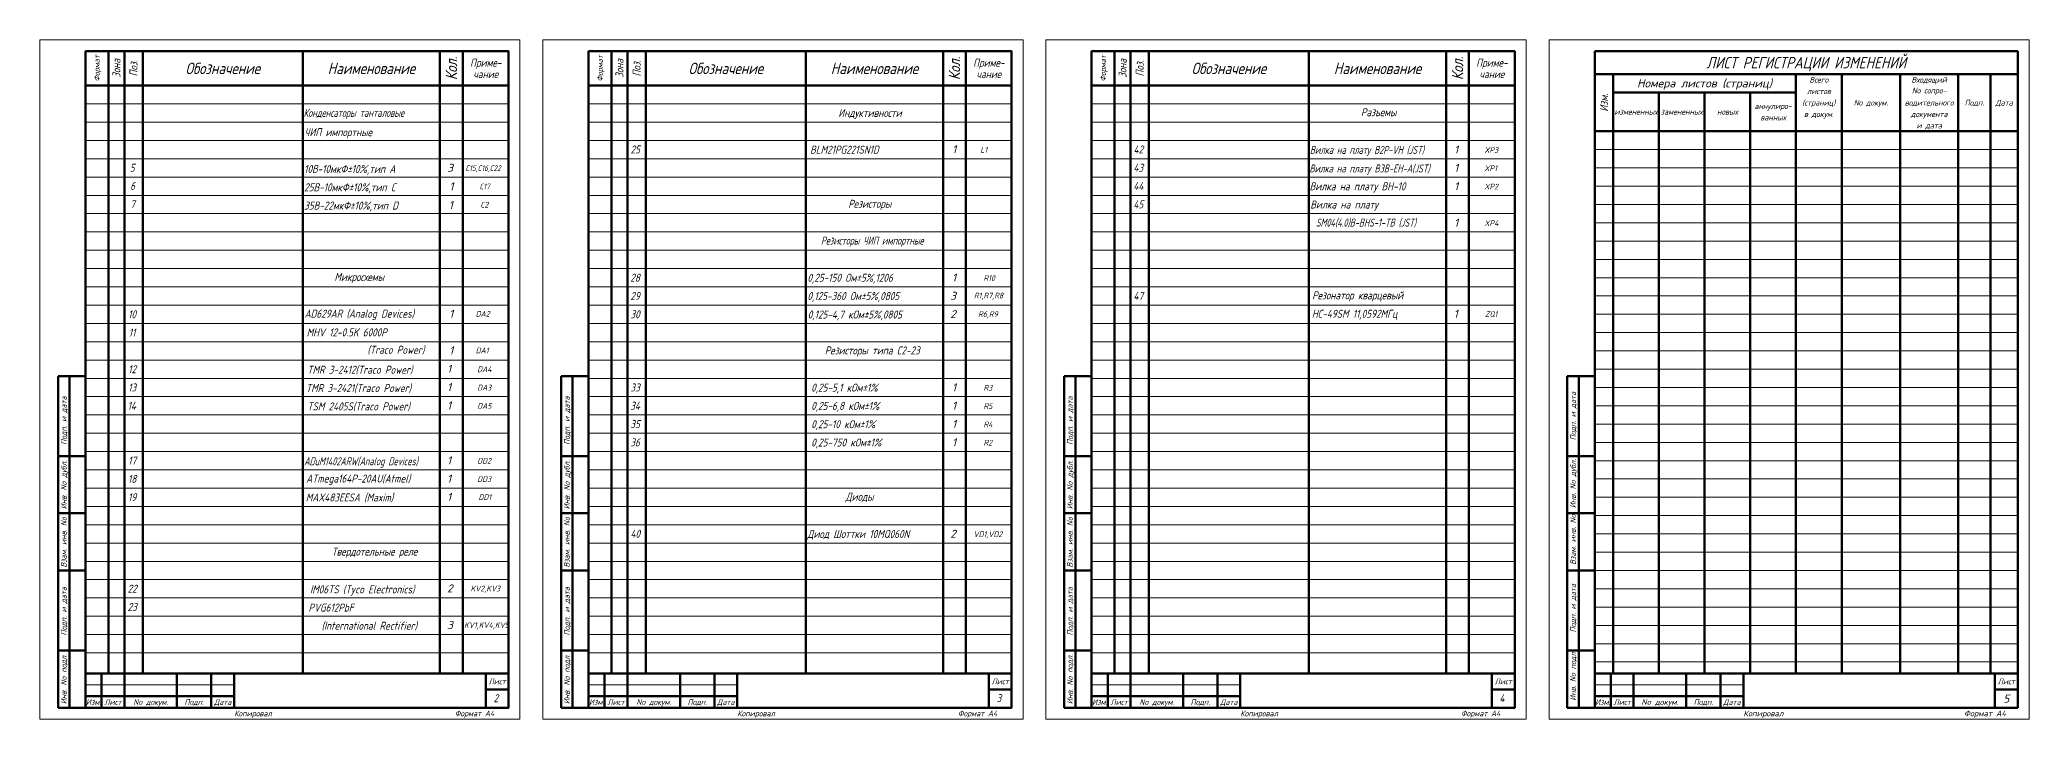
# Model space of a CAD drawing. Header units: millimetres. Extents: x 654 to 2190, y 1727 to 2024.
# Drawn here: x 1320 to 2190, y 1727 to 2024 of the extents above; entities that cross this region are included whole.
import ezdxf
from ezdxf.enums import TextEntityAlignment as Align

# ---------------------------------------------------------------- set-up
doc = ezdxf.new("R2010")
doc.units = ezdxf.units.MM
for name, color, linetype, lineweight in [('OSN25', 2, 'Continuous', 20), ('OSN50', 3, 'Continuous', 50), ('TEXT', 1, 'Continuous', 30)]:
    doc.layers.add(name, color=color, linetype=linetype, lineweight=lineweight)
doc.styles.add('E', font='simplex.shx', dxfattribs={"width": 0.8, "oblique": 15})
doc.styles.add('E1', font='simplex.shx', dxfattribs={"oblique": 15})

msp = doc.modelspace()

# ---------------------------------------------------------------- linework, layer by layer
at = {"layer": 'OSN25'}
for p, q in [((1340.4, 1996.48), (1525.4, 1996.48)), ((1560.4, 1996.48), (1745.4, 1996.48)), ((1780.4, 1996.48), (1965.4, 1996.48)), ((1340.4, 1988.48), (1525.4, 1988.48)), ((1560.4, 1988.48), (1745.4, 1988.48)), ((1780.4, 1988.48), (1965.4, 1988.48)), ((1340.4, 1980.48), (1525.4, 1980.48)), ((1560.4, 1980.48), (1745.4, 1980.48)), ((1780.4, 1980.48), (1965.4, 1980.48)), ((1340.4, 1972.48), (1525.4, 1972.48)), ((1340.4, 1972.48), (1525.4, 1972.48)), ((1560.4, 1972.48), (1745.4, 1972.48)), ((1560.4, 1972.48), (1745.4, 1972.48)), ((1780.4, 1972.48), (1965.4, 1972.48)), ((1780.4, 1972.48), (1965.4, 1972.48)), ((1340.4, 1964.48), (1525.4, 1964.48)), ((1560.4, 1964.48), (1745.4, 1964.48)), ((1780.4, 1964.48), (1965.4, 1964.48)), ((1340.4, 1956.48), (1525.4, 1956.48)), ((1560.4, 1956.48), (1745.4, 1956.48)), ((1780.4, 1956.48), (1965.4, 1956.48)), ((1340.4, 1948.48), (1525.4, 1948.48)), ((1340.4, 1940.48), (1525.4, 1940.48)), ((1560.4, 1948.48), (1745.4, 1948.48)), ((1560.4, 1940.48), (1745.4, 1940.48)), ((1780.4, 1948.48), (1965.4, 1948.48)), ((1780.4, 1940.48), (1965.4, 1940.48)), ((1340.4, 1932.48), (1525.4, 1932.48)), ((1560.4, 1932.48), (1745.4, 1932.48)), ((1780.4, 1932.48), (1965.4, 1932.48)), ((1340.4, 1924.48), (1525.4, 1924.48)), ((1560.4, 1924.48), (1745.4, 1924.48)), ((1780.4, 1924.48), (1965.4, 1924.48)), ((1340.4, 1916.48), (1525.4, 1916.48)), ((1560.4, 1916.48), (1745.4, 1916.48)), ((1780.4, 1916.48), (1965.4, 1916.48)), ((1340.4, 1908.48), (1525.4, 1908.48)), ((1560.4, 1908.48), (1745.4, 1908.48)), ((1780.4, 1908.48), (1965.4, 1908.48)), ((1340.4, 1900.48), (1525.4, 1900.48)), ((1560.4, 1900.48), (1745.4, 1900.48)), ((1780.4, 1900.48), (1965.4, 1900.48)), ((1340.4, 1892.48), (1525.4, 1892.48)), ((1560.4, 1892.48), (1745.4, 1892.48)), ((1780.4, 1892.48), (1965.4, 1892.48)), ((1340.4, 1884.48), (1525.4, 1884.48)), ((1560.4, 1884.48), (1745.4, 1884.48)), ((1780.4, 1884.48), (1965.4, 1884.48)), ((1340.4, 1876.48), (1525.4, 1876.48)), ((1560.4, 1876.48), (1745.4, 1876.48)), ((1780.4, 1876.48), (1965.4, 1876.48)), ((1340.4, 1868.48), (1525.4, 1868.48)), ((1560.4, 1868.48), (1745.4, 1868.48)), ((1780.4, 1868.48), (1965.4, 1868.48)), ((1340.4, 1860.48), (1525.4, 1860.48)), ((1560.4, 1860.48), (1745.4, 1860.48)), ((1780.4, 1860.48), (1965.4, 1860.48)), ((1340.4, 1852.48), (1525.4, 1852.48)), ((1340.4, 1844.48), (1525.4, 1844.48)), ((1560.4, 1852.48), (1745.4, 1852.48)), ((1560.4, 1844.48), (1745.4, 1844.48)), ((1780.4, 1852.48), (1965.4, 1852.48)), ((1780.4, 1844.48), (1965.4, 1844.48)), ((1340.4, 1836.48), (1525.4, 1836.48)), ((1560.4, 1836.48), (1745.4, 1836.48)), ((1780.4, 1836.48), (1965.4, 1836.48)), ((1340.4, 1828.48), (1525.4, 1828.48)), ((1560.4, 1828.48), (1745.4, 1828.48)), ((1780.4, 1828.48), (1965.4, 1828.48)), ((1340.4, 1820.48), (1525.4, 1820.48)), ((1560.4, 1820.48), (1745.4, 1820.48)), ((1780.4, 1820.48), (1965.4, 1820.48)), ((1340.4, 1812.48), (1525.4, 1812.48)), ((1560.4, 1812.48), (1745.4, 1812.48)), ((1780.4, 1812.48), (1965.4, 1812.48)), ((1340.4, 1804.48), (1525.4, 1804.48)), ((1560.4, 1804.48), (1745.4, 1804.48)), ((1780.4, 1804.48), (1965.4, 1804.48)), ((1340.4, 1796.48), (1525.4, 1796.48)), ((1560.4, 1796.48), (1745.4, 1796.48)), ((1780.4, 1796.48), (1965.4, 1796.48)), ((1340.4, 1788.48), (1525.4, 1788.48)), ((1560.4, 1788.48), (1745.4, 1788.48)), ((1780.4, 1788.48), (1965.4, 1788.48)), ((1340.4, 1780.48), (1525.4, 1780.48)), ((1560.4, 1780.48), (1745.4, 1780.48)), ((1780.4, 1780.48), (1965.4, 1780.48)), ((1340.4, 1772.48), (1525.4, 1772.48)), ((1560.4, 1772.48), (1745.4, 1772.48)), ((1780.4, 1772.48), (1965.4, 1772.48)), ((1340.4, 1764.48), (1525.4, 1764.48)), ((1560.4, 1764.48), (1745.4, 1764.48)), ((1780.4, 1764.48), (1965.4, 1764.48)), ((1340.4, 1756.48), (1525.4, 1756.48)), ((1560.4, 1756.48), (1745.4, 1756.48)), ((1780.4, 1756.48), (1965.4, 1756.48)), ((1340.4, 1742.48), (1405.4, 1742.48)), ((1560.4, 1742.48), (1625.4, 1742.48)), ((1780.4, 1742.48), (1845.4, 1742.48)), ((2000.4, 1742.48), (2065.4, 1742.48))]:
    msp.add_line(p, q, dxfattribs=at)
at = {"layer": 'OSN25', "linetype": 'Continuous'}
for p, q in [((2000.4, 1976.48), (2185.4, 1976.48)), ((2000.4, 1968.48), (2185.4, 1968.48)), ((2000.4, 1960.48), (2185.4, 1960.48)), ((2000.4, 1952.48), (2185.4, 1952.48)), ((2000.4, 1944.48), (2185.4, 1944.48)), ((2000.4, 1936.48), (2185.4, 1936.48)), ((2000.4, 1928.48), (2185.4, 1928.48)), ((2000.4, 1920.48), (2185.4, 1920.48)), ((2000.4, 1912.48), (2185.4, 1912.48)), ((2000.4, 1904.48), (2185.4, 1904.48)), ((2000.4, 1896.48), (2185.4, 1896.48)), ((2000.4, 1888.48), (2185.4, 1888.48)), ((2000.4, 1880.48), (2185.4, 1880.48)), ((2000.4, 1872.48), (2185.4, 1872.48)), ((2000.4, 1864.48), (2185.4, 1864.48)), ((2000.4, 1856.48), (2185.4, 1856.48)), ((2000.4, 1848.48), (2185.4, 1848.48)), ((2000.4, 1840.48), (2185.4, 1840.48)), ((2000.4, 1832.48), (2185.4, 1832.48)), ((2000.4, 1824.48), (2185.4, 1824.48)), ((2000.4, 1816.48), (2185.4, 1816.48)), ((2000.4, 1808.48), (2185.4, 1808.48)), ((2000.4, 1800.48), (2185.4, 1800.48)), ((2000.4, 1792.48), (2185.4, 1792.48)), ((2000.4, 1784.48), (2185.4, 1784.48)), ((2000.4, 1776.48), (2185.4, 1776.48)), ((2000.4, 1768.48), (2185.4, 1768.48)), ((2000.4, 1760.48), (2185.4, 1760.48)), ((2000.4, 1752.48), (2185.4, 1752.48))]:
    msp.add_line(p, q, dxfattribs=at)
at = {"layer": 'OSN25'}
for points in [[(1320.4, 1727.48), (1530.4, 1727.48), (1530.4, 2024.48), (1320.4, 2024.48)], [(1540.4, 1727.48), (1750.4, 1727.48), (1750.4, 2024.48), (1540.4, 2024.48)], [(1760.4, 1727.48), (1970.4, 1727.48), (1970.4, 2024.48), (1760.4, 2024.48)], [(1980.4, 1727.48), (2190.4, 1727.48), (2190.4, 2024.48), (1980.4, 2024.48)]]:
    msp.add_lwpolyline(points, close=True, dxfattribs=at)
at = {"layer": 'OSN50'}
for p, q in [((1350.4, 2019.48), (1350.4, 1747.48)), ((1357.4, 2019.48), (1357.4, 1747.48)), ((1365.4, 2019.48), (1365.4, 1747.48)), ((1435.4, 2019.48), (1435.4, 1747.48)), ((1495.4, 2019.48), (1495.4, 1747.48)), ((1505.4, 2019.48), (1505.4, 1747.48)), ((1570.4, 2019.48), (1570.4, 1747.48)), ((1577.4, 2019.48), (1577.4, 1747.48)), ((1585.4, 2019.48), (1585.4, 1747.48)), ((1655.4, 2019.48), (1655.4, 1747.48)), ((1715.4, 2019.48), (1715.4, 1747.48)), ((1725.4, 2019.48), (1725.4, 1747.48)), ((1790.4, 2019.48), (1790.4, 1747.48)), ((1797.4, 2019.48), (1797.4, 1747.48)), ((1805.4, 2019.48), (1805.4, 1747.48)), ((1875.4, 2019.48), (1875.4, 1747.48)), ((1935.4, 2019.48), (1935.4, 1747.48)), ((1945.4, 2019.48), (1945.4, 1747.48)), ((1340.4, 2004.48), (1525.4, 2004.48)), ((1560.4, 2004.48), (1745.4, 2004.48)), ((1780.4, 2004.48), (1965.4, 2004.48)), ((1333.4, 1732.48), (1333.4, 1877.48)), ((1553.4, 1732.48), (1553.4, 1877.48)), ((1773.4, 1732.48), (1773.4, 1877.48)), ((1988.4, 1877.48), (1988.4, 1732.48)), ((2000.4, 1877.48), (1988.4, 1877.48)), ((1993.4, 1877.48), (1993.4, 1732.48)), ((2000.4, 1842.48), (1988.4, 1842.48)), ((2000.4, 1817.48), (1988.4, 1817.48)), ((2000.4, 1792.48), (1988.4, 1792.48)), ((2000.4, 1757.48), (1988.4, 1757.48)), ((1340.4, 1747.48), (1525.4, 1747.48)), ((1347.4, 1747.48), (1347.4, 1732.48)), ((1357.4, 1747.48), (1357.4, 1732.48)), ((1380.4, 1747.48), (1380.4, 1732.48)), ((1395.4, 1747.48), (1395.4, 1732.48)), ((1405.4, 1747.48), (1405.4, 1732.48)), ((1515.4, 1747.48), (1515.4, 1732.48)), ((1515.4, 1740.48), (1525.4, 1740.48)), ((1560.4, 1747.48), (1745.4, 1747.48)), ((1567.4, 1747.48), (1567.4, 1732.48)), ((1577.4, 1747.48), (1577.4, 1732.48)), ((1600.4, 1747.48), (1600.4, 1732.48)), ((1615.4, 1747.48), (1615.4, 1732.48)), ((1625.4, 1747.48), (1625.4, 1732.48)), ((1735.4, 1747.48), (1735.4, 1732.48)), ((1735.4, 1740.48), (1745.4, 1740.48)), ((1780.4, 1747.48), (1965.4, 1747.48)), ((1787.4, 1747.48), (1787.4, 1732.48)), ((1797.4, 1747.48), (1797.4, 1732.48)), ((1820.4, 1747.48), (1820.4, 1732.48)), ((1835.4, 1747.48), (1835.4, 1732.48)), ((1845.4, 1747.48), (1845.4, 1732.48)), ((1955.4, 1747.48), (1955.4, 1732.48)), ((1955.4, 1740.48), (1965.4, 1740.48)), ((2185.4, 1747.48), (2000.4, 1747.48)), ((2007.4, 1747.48), (2007.4, 1732.48)), ((2017.4, 1747.48), (2017.4, 1732.48)), ((2040.4, 1747.48), (2040.4, 1732.48)), ((2055.4, 1747.48), (2055.4, 1732.48)), ((2065.4, 1747.48), (2065.4, 1732.48)), ((2175.4, 1747.48), (2175.4, 1732.48)), ((2175.4, 1740.48), (2185.4, 1740.48)), ((1340.4, 1737.48), (1405.4, 1737.48)), ((1560.4, 1737.48), (1625.4, 1737.48)), ((1780.4, 1737.48), (1845.4, 1737.48)), ((2000.4, 1737.48), (2065.4, 1737.48))]:
    msp.add_line(p, q, dxfattribs=at)
at = {"layer": 'OSN50', "linetype": 'Continuous'}
for p, q in [((2000.4, 2019.48), (2000.4, 1732.48)), ((2000.4, 2019.48), (2185.4, 2019.48)), ((2185.4, 1732.48), (2185.4, 2019.48)), ((2000.4, 2009.48), (2185.4, 2009.48)), ((2008.4, 1747.48), (2008.4, 2009.48)), ((2008.4, 2001.48), (2088.4, 2001.48)), ((2028.4, 1747.48), (2028.4, 2001.48)), ((2048.4, 1747.48), (2048.4, 2001.48)), ((2068.4, 1747.48), (2068.4, 2001.48)), ((2088.4, 1747.48), (2088.4, 2009.48)), ((2108.4, 1747.48), (2108.4, 2009.48)), ((2133.9, 1747.48), (2133.9, 2009.48)), ((2159.4, 1747.48), (2159.4, 2009.48)), ((2173.4, 1747.48), (2173.4, 2009.48)), ((2000.4, 1984.48), (2185.4, 1984.48)), ((1988.4, 1732.48), (2185.4, 1732.48))]:
    msp.add_line(p, q, dxfattribs=at)
at = {"layer": 'OSN50'}
for points in [[(1340.4, 1732.48), (1525.4, 1732.48), (1525.4, 2019.48), (1340.4, 2019.48)], [(1560.4, 1732.48), (1745.4, 1732.48), (1745.4, 2019.48), (1560.4, 2019.48)], [(1780.4, 1732.48), (1965.4, 1732.48), (1965.4, 2019.48), (1780.4, 2019.48)]]:
    msp.add_lwpolyline(points, close=True, dxfattribs=at)
for points in [[(1340.4, 1877.48), (1328.4, 1877.48)], [(1328.4, 1732.48), (1328.4, 1877.48)], [(1560.4, 1877.48), (1548.4, 1877.48)], [(1548.4, 1732.48), (1548.4, 1877.48)], [(1780.4, 1877.48), (1768.4, 1877.48)], [(1768.4, 1732.48), (1768.4, 1877.48)], [(1340.4, 1842.48), (1328.4, 1842.48)], [(1560.4, 1842.48), (1548.4, 1842.48)], [(1780.4, 1842.48), (1768.4, 1842.48)], [(1340.4, 1817.48), (1328.4, 1817.48)], [(1560.4, 1817.48), (1548.4, 1817.48)], [(1780.4, 1817.48), (1768.4, 1817.48)], [(1340.4, 1792.48), (1328.4, 1792.48)], [(1560.4, 1792.48), (1548.4, 1792.48)], [(1780.4, 1792.48), (1768.4, 1792.48)], [(1340.4, 1757.48), (1328.4, 1757.48)], [(1560.4, 1757.48), (1548.4, 1757.48)], [(1780.4, 1757.48), (1768.4, 1757.48)], [(1340.4, 1732.48), (1328.4, 1732.48)], [(1560.4, 1732.48), (1548.4, 1732.48)], [(1780.4, 1732.48), (1768.4, 1732.48)]]:
    msp.add_lwpolyline(points, dxfattribs=at)

# ---------------------------------------------------------------- texts
at = {"layer": 'TEXT', "style": 'E', "oblique": 15}
for s, height, width, p in [('ЛИСТ РЕГИСТРАЦИИ ИЗМЕНЕНИЙ', 5, 0.8, (2092.9, 2014.48)), ('Обозначение', 5, 0.8, (1400.4, 2011.98)), ('Наименование', 5, 0.8, (1465.4, 2011.98)), ('Приме-', 3.5, 0.8, (1515.4, 2014.48)), ('чание', 3.5, 0.8, (1515.4, 2009.48)), ('Обозначение', 5, 0.8, (1620.4, 2011.98)), ('Наименование', 5, 0.8, (1685.4, 2011.98)), ('Приме-', 3.5, 0.8, (1735.4, 2014.48)), ('чание', 3.5, 0.8, (1735.4, 2009.48)), ('Обозначение', 5, 0.8, (1840.4, 2011.98)), ('Наименование', 5, 0.8, (1905.4, 2011.98)), ('Приме-', 3.5, 0.8, (1955.4, 2014.48)), ('чание', 3.5, 0.8, (1955.4, 2009.48)), ('листов', 2.5, 0.8, (2098.4, 2001.98)), ('Всего', 2.5, 0.8, (2098.4, 2006.98)), ('Входящий', 2.5, 0.8, (2146.65, 2006.98)), ('Nо сопро-', 2.5, 0.8, (2146.65, 2002.3)), ('Индуктивности', 3.5, 0.8, (1683.45, 1992.51)), ('измененных', 2.5, 0.8, (2018.4, 1992.98)), ('замененных', 2.5, 0.8, (2038.4, 1992.98)), ('новых', 2.5, 0.8, (2058.4, 1992.98)), ('аннулиро-', 2.5, 0.8, (2078.4, 1995.48)), ('(страниц)', 2.5, 0.8, (2098.4, 1996.98)), ('в докум.', 2.5, 0.8, (2098.4, 1991.98)), ('Nо докум.', 2.5, 0.8, (2121.15, 1996.98)), ('водительного', 2.5, 0.8, (2146.65, 1996.98)), ('документа', 2.5, 0.8, (2146.65, 1991.98)), ('Подп.', 2.5, 0.8, (2166.4, 1996.98)), ('Дата', 2.5, 0.8, (2179.4, 1996.98)), ('ванных', 2.5, 0.8, (2078.4, 1990.48)), ('и дата', 2.5, 0.8, (2146.65, 1986.98)), ('25', 3.5, 0.8, (1580.79, 1976.53)), ('42', 3.5, 0.8, (1800.79, 1976.53)), ('5', 3.5, 0.8, (1360.79, 1968.53)), ('43', 3.5, 0.8, (1800.79, 1968.53)), ('6', 3.5, 0.8, (1360.98, 1960.62)), ('44', 3.5, 0.8, (1800.79, 1960.53)), ('7', 3.5, 0.8, (1360.98, 1952.62)), ('Резисторы', 3.5, 0.8, (1683.36, 1952.77)), ('45', 3.5, 0.8, (1800.79, 1952.53)), ('Резисторы ЧИП импортные', 3.5, 0.7, (1684.43, 1936.69)), ('Микросхемы', 3.5, 0.8, (1460.1, 1920.79)), ('28', 3.5, 0.8, (1580.73, 1920.48)), ('29', 3.5, 0.8, (1580.73, 1912.48)), ('47', 3.5, 0.8, (1800.79, 1912.53)), ('10', 3.5, 0.8, (1360.73, 1904.48)), ('30', 3.5, 0.8, (1580.73, 1904.48)), ('11', 3.5, 0.8, (1360.73, 1896.48)), ('Резисторы типа С2-23', 3.5, 0.8, (1684.43, 1888.69)), ('12', 3.5, 0.8, (1360.78, 1880.48)), ('13', 3.5, 0.8, (1360.78, 1872.48)), ('33', 3.5, 0.8, (1580.73, 1872.48)), ('14', 3.5, 0.8, (1360.61, 1864.48)), ('34', 3.5, 0.8, (1580.73, 1864.48)), ('35', 3.5, 0.8, (1580.73, 1856.48)), ('36', 3.5, 0.8, (1580.73, 1848.48)), ('17', 3.5, 0.8, (1360.79, 1840.53)), ('18', 3.5, 0.8, (1360.79, 1832.53)), ('19', 3.5, 0.8, (1360.79, 1824.53)), ('Диоды', 3.5, 0.8, (1678.91, 1824.73)), ('40', 3.5, 0.8, (1580.79, 1808.53)), ('Твердотельные реле', 3.5, 0.8, (1466.79, 1800.74)), ('22', 3.5, 0.8, (1360.79, 1784.53)), ('23', 3.5, 0.8, (1360.79, 1776.53)), ('Лист', 2.5, 0.8, (1520.4, 1743.98)), ('Лист', 2.5, 0.8, (1740.4, 1743.98)), ('Лист', 2.5, 0.8, (1960.4, 1743.98)), ('Лист', 2.5, 0.8, (2180.4, 1743.98)), ('Изм.', 2.5, 0.8, (1343.9, 1734.98)), ('Лист', 2.5, 0.8, (1352.4, 1734.98)), ('No докум.', 2.5, 0.8, (1368.9, 1734.98)), ('Подп.', 2.5, 0.8, (1387.9, 1734.98)), ('Дата', 2.5, 0.8, (1400.4, 1734.98)), ('2', 3.5, 0.8, (1519.82, 1736.66)), ('Изм.', 2.5, 0.8, (1563.9, 1734.98)), ('Лист', 2.5, 0.8, (1572.4, 1734.98)), ('No докум.', 2.5, 0.8, (1588.9, 1734.98)), ('Подп.', 2.5, 0.8, (1607.9, 1734.98)), ('Дата', 2.5, 0.8, (1620.4, 1734.98)), ('3', 3.5, 0.8, (1739.82, 1736.66)), ('Изм.', 2.5, 0.8, (1783.9, 1734.98)), ('Лист', 2.5, 0.8, (1792.4, 1734.98)), ('No докум.', 2.5, 0.8, (1808.9, 1734.98)), ('Подп.', 2.5, 0.8, (1827.9, 1734.98)), ('Дата', 2.5, 0.8, (1840.4, 1734.98)), ('4', 3.5, 0.8, (1959.82, 1736.66)), ('Изм.', 2.5, 0.8, (2003.9, 1734.98)), ('Лист', 2.5, 0.8, (2012.4, 1734.98)), ('Подп.', 2.5, 0.8, (2047.9, 1734.98)), ('Дата', 2.5, 0.8, (2060.4, 1734.98))]:
    msp.add_text(s, height=height, dxfattribs=dict(at, width=width)).set_placement(p, align=Align.MIDDLE_CENTER)
at = {"layer": 'TEXT', "style": 'E', "oblique": 15, "width": 0.8}
for s, height, p in [('Формат', 2.5, (1345.4, 2011.98)), ('Зона', 3.5, (1353.9, 2011.98)), ('Поз.', 3.5, (1361.4, 2011.98)), ('Кол.', 5, (1500.4, 2011.98)), ('Формат', 2.5, (1565.4, 2011.98)), ('Зона', 3.5, (1573.9, 2011.98)), ('Поз.', 3.5, (1581.4, 2011.98)), ('Кол.', 5, (1720.4, 2011.98)), ('Формат', 2.5, (1785.4, 2011.98)), ('Зона', 3.5, (1793.9, 2011.98)), ('Поз.', 3.5, (1801.4, 2011.98)), ('Кол.', 5, (1940.4, 2011.98)), ('Изм.', 3.6, (2004.4, 1996.98)), ('Подп. и дата', 2.5, (1330.9, 1857.98)), ('Подп. и дата', 2.5, (1550.9, 1857.98)), ('Подп. и дата', 2.5, (1770.9, 1857.98)), ('Подп. и дата', 2.5, (1990.9, 1859.98)), ('Инв. No дубл.', 2.5, (1330.9, 1829.97)), ('Инв. No дубл.', 2.5, (1550.9, 1829.97)), ('Инв. No дубл.', 2.5, (1770.9, 1829.97)), ('Инв. No дубл.', 2.5, (1990.9, 1830.48)), ('Взам. инв. No', 2.5, (1330.9, 1804.8)), ('Взам. инв. No', 2.5, (1550.9, 1804.8)), ('Взам. инв. No', 2.5, (1770.9, 1804.8)), ('Взам. инв. No', 2.5, (1990.9, 1805.98)), ('Подп. и дата', 2.5, (1330.9, 1774.64)), ('Подп. и дата', 2.5, (1550.9, 1774.64)), ('Подп. и дата', 2.5, (1770.9, 1774.64)), ('Подп. и дата', 2.5, (1990.9, 1775.98)), ('Инв. No подл.', 2.5, (1330.9, 1744.97)), ('Инв. No подл.', 2.5, (1550.9, 1744.97)), ('Инв. No подл.', 2.5, (1770.9, 1744.97)), ('Инв. No подл.', 2.5, (1990.9, 1746.48))]:
    msp.add_text(s, height=height, rotation=90, dxfattribs=at).set_placement(p, align=Align.MIDDLE_CENTER)
at = {"layer": 'TEXT', "style": 'E', "oblique": 15}
for s, height, p in [('Номера листов (страниц)', 3.6, (2048.4, 2005.48)), ('No докум.', 2.5, (2028.9, 1734.98)), ('5', 3.5, (2180.4, 1736.48))]:
    msp.add_text(s, height=height, dxfattribs=at).set_placement(p, align=Align.MIDDLE_CENTER)
at = {"layer": 'TEXT', "lineweight": 30, "style": 'E1', "oblique": 15}
for s, width, p in [('Конденсаторы танталовые', 0.73, (1435.75, 1990.79)), ('ЧИП импортные', 0.8, (1436.2, 1982.34)), ('10В-10мкФ±10%%%,тип А', 0.8, (1435.99, 1966.25)), ('25В-10мкФ±10%%%,тип C', 0.8, (1435.99, 1958.25)), ('35В-22мкФ±10%%%,тип D', 0.8, (1435.99, 1950.25))]:
    msp.add_text(s, height=3.5, dxfattribs=dict(at, width=width)).set_placement(p)
at = {"layer": 'TEXT', "style": 'E1', "oblique": 15}
for s, height, width, p in [('Разъемы', 3.5, 0.8, (1898.15, 1991.07)), ('BLM21PG221SN1D', 3.5, 0.8, (1657.25, 1974.68)), ('L1', 2.5, 0.8, (1731.68, 1975.18)), ('Вилка на плату B2P-VH (JST)', 3.5, 0.67, (1875.82, 1974.59)), ('XP3', 2.5, 0.8, (1952.1, 1975.04)), ('C15,C16,С22', 2.5, 0.75, (1506.5, 1967.12)), ('Вилка на плату B3B-EH-A(JST)', 3.5, 0.65, (1875.65, 1966.48)), ('XP1', 2.5, 0.8, (1952.1, 1967.04)), ('C17', 2.5, 0.75, (1512.69, 1959.12)), ('Вилка на плату ВН-10', 3.5, 0.8, (1875.7, 1958.67)), ('XP2', 2.5, 0.8, (1952.1, 1959.04)), ('C2', 2.5, 0.8, (1513.05, 1951.13)), ('Вилка на плату', 3.5, 0.8, (1876, 1950.72)), ('SM04(4.0)B-BHS-1-TB (JST)', 3.5, 0.7, (1878.43, 1942.8)), ('XP4', 2.5, 0.8, (1952.1, 1943.04)), ('0,25-150 Ом±5%%%,1206', 3.5, 0.8, (1656.09, 1918.7)), ('0,125-360 Ом±5%%%,0805', 3.5, 0.8, (1656.09, 1910.7)), ('R10', 2.5, 0.8, (1733.07, 1919.09)), ('Резонатор кварцевый', 3.5, 0.8, (1876.82, 1911.01)), ('AD629AR (Analog Devices)', 3.5, 0.8, (1436.21, 1903.01)), ('DA2', 2.5, 0.8, (1511.03, 1903.43)), ('0,125-4,7 кОм±5%,0805', 3.5, 0.8, (1656.24, 1902.63)), ('R1,R7,R8', 2.5, 0.8, (1728.92, 1911.43)), ('R6,R9', 2.5, 0.8, (1730.73, 1903.34)), ('ZQ1', 2.5, 0.8, (1952.39, 1903.35)), ('MHV 12-0.5K 6000P', 3.5, 0.8, (1437.09, 1894.83)), ('(Traco Power)', 3.5, 0.8, (1463.65, 1887.2)), ('DA1', 2.5, 0.8, (1511.03, 1887.43)), ('TMR 3-2412(Traco Power)', 3.5, 0.8, (1437.37, 1878.48)), ('DA4', 2.5, 0.8, (1511.68, 1879.18)), ('TMR 3-2421(Traco Power)', 3.5, 0.8, (1436.76, 1870.48)), ('DA3', 2.5, 0.8, (1511.68, 1871.18)), ('0,25-5,1 кОм±1%%%', 3.5, 0.8, (1657.73, 1870.68)), ('R3', 2.5, 0.8, (1733.07, 1871.09)), ('TSM 2405S(Traco Power)', 3.5, 0.8, (1437.37, 1862.48)), ('DA5', 2.5, 0.8, (1511.68, 1863.18)), ('0,25-6,8 кОм±1%%%', 3.5, 0.8, (1657.73, 1862.68)), ('R5', 2.5, 0.8, (1733.07, 1863.09)), ('0,25-10 кОм±1%%%', 3.5, 0.8, (1657.73, 1854.68)), ('R4', 2.5, 0.8, (1733.07, 1855.09)), ('0,25-750 кОм±1%%%', 3.5, 0.8, (1657.73, 1846.68)), ('R2', 2.5, 0.8, (1733.07, 1847.09)), ('ADuM1402ARW(Analog Devices)', 3.5, 0.7, (1436, 1838.48)), ('DD2', 2.5, 0.8, (1511.68, 1839.18)), ('ATmega164P-20AU(Atmel)', 3.5, 0.8, (1436.87, 1830.92)), ('DD3', 2.5, 0.8, (1511.68, 1831.18)), ('MAX483EESA (Maxim)', 3.5, 0.8, (1436.71, 1822.65)), ('DD1', 2.5, 0.8, (1512.23, 1823.29)), ('Диод Шоттки 10MQ060N', 3.5, 0.8, (1656.09, 1806.7)), ('VD1,VD2', 2.5, 0.8, (1728.71, 1807.09)), ('IM06TS (Tyco Electronics)', 3.5, 0.8, (1438.59, 1782.48)), ('KV2,KV3', 2.5, 0.8, (1508.79, 1783.33)), ('PVG612PbF', 3.5, 0.8, (1437.9, 1774.52)), ('(International Rectifier)', 3.5, 0.8, (1443.62, 1766.59)), ('KV1,KV4,KV5', 2.5, 0.8, (1505.96, 1767.38))]:
    msp.add_text(s, height=height, dxfattribs=dict(at, width=width)).set_placement(p)
for s, p in [('1', (1719.4, 1974.9)), ('1', (1938.9, 1974.76)), ('3', (1498.57, 1966.75)), ('1', (1938.9, 1966.76)), ('1', (1499.54, 1958.7)), ('1', (1938.9, 1958.76)), ('1', (1499.24, 1950.5)), ('1', (1938.9, 1942.76)), ('3', (1718.53, 1910.8)), ('1', (1719.33, 1918.8)), ('1', (1499.43, 1902.96)), ('2', (1718.53, 1902.8)), ('1', (1938.72, 1902.96)), ('1', (1499.43, 1886.96)), ('1', (1498.5, 1878.9)), ('1', (1498.5, 1870.9)), ('1', (1719.33, 1870.8)), ('1', (1498.5, 1862.9)), ('1', (1719.33, 1862.8)), ('1', (1719.33, 1854.8)), ('1', (1719.33, 1846.8)), ('1', (1498.5, 1838.9)), ('1', (1498.5, 1830.9)), ('1', (1498.5, 1822.9)), ('2', (1718.53, 1806.8)), ('2', (1498.5, 1782.9)), ('3', (1498.5, 1766.9))]:
    msp.add_text(s, height=3.5, dxfattribs=at).set_placement(p)
at = {"layer": 'TEXT', "style": 'E', "oblique": 15, "width": 0.8}
msp.add_text('НС-49SM 11,0592MГц', height=3.5, dxfattribs=at).set_placement((1876.68, 1904.71), align=Align.MIDDLE_LEFT)
at = {"layer": 'TEXT', "linetype": 'Continuous', "style": 'E', "oblique": 15, "width": 0.8}
for s, p in [('Копировал', (1405.4, 1728.73)), ('Формат A4', (1501.9, 1728.73)), ('Копировал', (1625.4, 1728.73)), ('Формат A4', (1721.9, 1728.73)), ('Копировал', (1845.4, 1728.73)), ('Формат A4', (1941.9, 1728.73))]:
    msp.add_text(s, height=2.5, dxfattribs=at).set_placement(p)
at = {"layer": 'TEXT', "linetype": 'Continuous', "style": 'E', "oblique": 15}
for s, p in [('Копировал', (2065.4, 1728.73)), ('Формат A4', (2161.9, 1728.73))]:
    msp.add_text(s, height=2.5, dxfattribs=at).set_placement(p)

doc.saveas('drawing.dxf')
